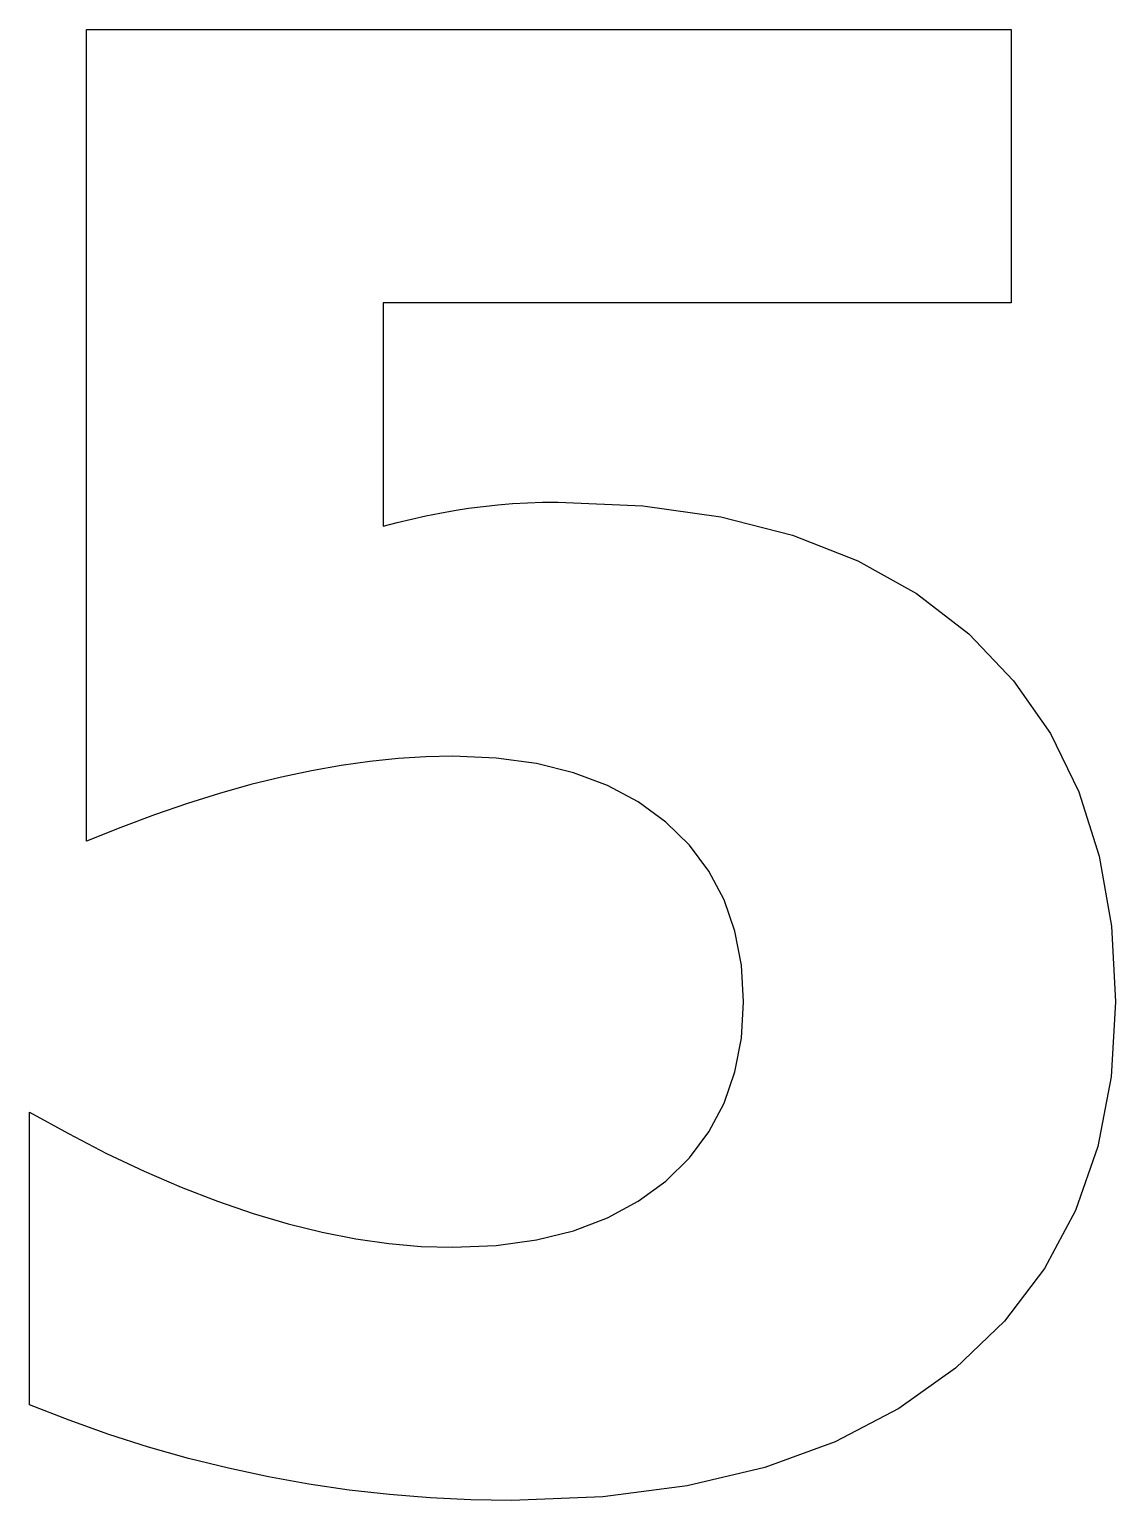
# Model space of a CAD drawing. Header units: millimetres. Extents: x 9 to 267, y 8 to 290.
# Drawn here: x 154.32 to 156.149, y 18.095 to 20.572 of the extents above; entities that cross this region are included whole.
import ezdxf

# ---------------------------------------------------------------- set-up
doc = ezdxf.new("R2010")
doc.units = ezdxf.units.MM
doc.layers.add('ENGRAVE', color=5, linetype='CONTINUOUS')

msp = doc.modelspace()

# ---------------------------------------------------------------- linework, layer by layer
at = {"layer": 'ENGRAVE', "color": 5}
msp.add_lwpolyline([(155.9735, 20.572), (155.9735, 20.1114), (154.9156, 20.1114), (154.9156, 19.7354), (154.9395, 19.7417), (154.9634, 19.7475), (154.9874, 19.7527), (155.0114, 19.7575), (155.0355, 19.7618), (155.0596, 19.7656), (155.0839, 19.7688), (155.1086, 19.7714), (155.1335, 19.7735), (155.1587, 19.775), (155.1843, 19.7758), (155.2102, 19.7761), (155.3528, 19.77), (155.4845, 19.7515), (155.6053, 19.7206), (155.7151, 19.6774), (155.814, 19.6219), (155.9019, 19.554), (155.9775, 19.4751), (156.0394, 19.3864), (156.0875, 19.2881), (156.1218, 19.18), (156.1424, 19.0622), (156.1493, 18.9347), (156.1418, 18.8081), (156.1194, 18.6911), (156.082, 18.5835), (156.0296, 18.4854), (155.9623, 18.3969), (155.8799, 18.3178), (155.7843, 18.2497), (155.6771, 18.1939), (155.5583, 18.1506), (155.4278, 18.1196), (155.2858, 18.101), (155.1321, 18.0948), (155.0633, 18.0959), (154.9947, 18.0993), (154.9264, 18.1048), (154.8583, 18.1125), (154.7904, 18.1225), (154.7227, 18.1347), (154.6552, 18.1491), (154.5879, 18.1659), (154.5207, 18.185), (154.4536, 18.2063), (154.3867, 18.23), (154.3199, 18.256), (154.3199, 18.7491), (154.3855, 18.7127), (154.45, 18.6795), (154.5134, 18.6494), (154.5756, 18.6225), (154.6367, 18.5988), (154.6967, 18.5782), (154.7555, 18.5608), (154.8132, 18.5466), (154.8698, 18.5355), (154.9253, 18.5276), (154.9796, 18.5228), (155.0328, 18.5213), (155.106, 18.5244), (155.1739, 18.5336), (155.2364, 18.5491), (155.2936, 18.5708), (155.3453, 18.5987), (155.3917, 18.6327), (155.4317, 18.6721), (155.4645, 18.7158), (155.4899, 18.764), (155.5081, 18.8165), (155.5191, 18.8734), (155.5227, 18.9347), (155.5191, 18.9964), (155.5081, 19.0537), (155.4899, 19.1064), (155.4645, 19.1546), (155.4317, 19.1982), (155.3917, 19.2374), (155.3453, 19.2712), (155.2936, 19.2989), (155.2364, 19.3204), (155.1739, 19.3358), (155.106, 19.345), (155.0328, 19.3481), (154.9873, 19.3471), (154.9407, 19.3442), (154.8932, 19.3393), (154.8447, 19.3325), (154.7952, 19.3238), (154.7447, 19.3131), (154.6931, 19.3004), (154.6402, 19.2855), (154.586, 19.2685), (154.5306, 19.2494), (154.4739, 19.2282), (154.4159, 19.2049), (154.4159, 20.572), (155.9735, 20.572)], close=True, dxfattribs=at)

doc.saveas('drawing.dxf')
